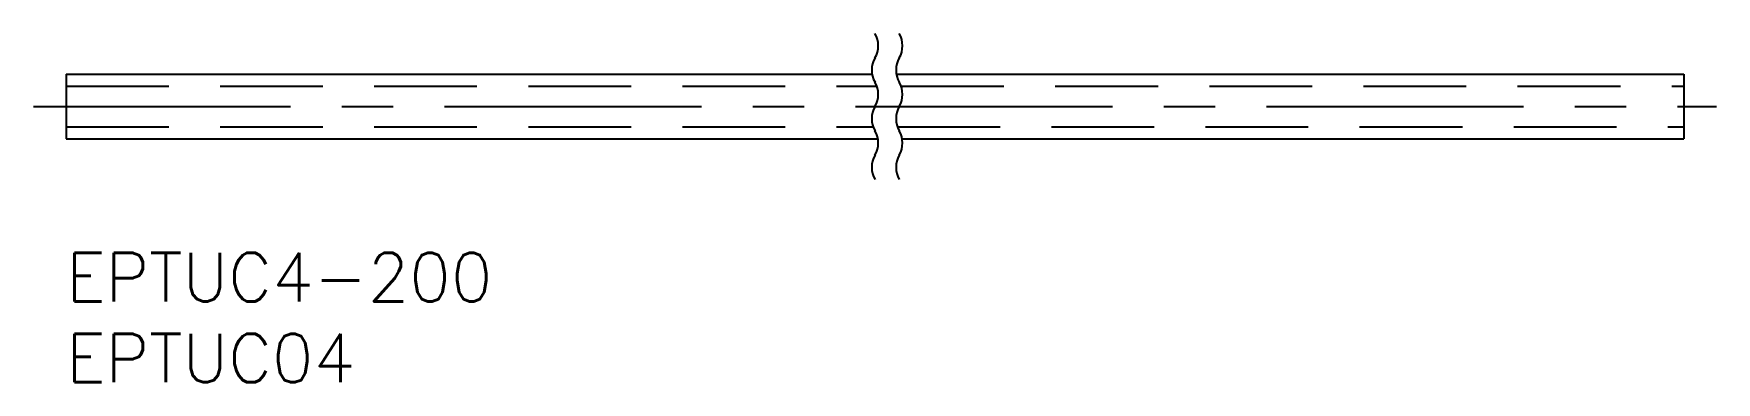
# Model space of a CAD drawing. Extents: x -2 to 102, y -8 to 14.
import ezdxf
from ezdxf.enums import TextEntityAlignment as Align

# ---------------------------------------------------------------- set-up
doc = ezdxf.new("R2010")
doc.units = 0
doc.header["$LTSCALE"] = 0.5
doc.linetypes.add('CENTER', pattern=[50.8, 31.75, -6.35, 6.35, -6.35])
doc.linetypes.add('DASHED', pattern=[19.05, 12.7, -6.35])
doc.layers.get('0').update_dxf_attribs({"linetype": 'CONTINUOUS'})
doc.layers.add('CENTER', color=1, linetype='CENTER')
doc.styles.get("Standard").update_dxf_attribs({"font": 'txt.shx', "height": 3, "bigfont": 'bigfont.shx'})

msp = doc.modelspace()

# ---------------------------------------------------------------- linework, layer by layer
at = {"color": 7, "linetype": 'CONTINUOUS'}
for p, q in [((0, 11.03), (0, 7.03)), ((0, 11.03), (49.82, 11.03)), ((51.32, 11.03), (100, 11.03)), ((100, 11.03), (100, 7.03)), ((0, 7.03), (50.18, 7.03)), ((51.68, 7.03), (100, 7.03))]:
    msp.add_line(p, q, dxfattribs=at)
at = {"color": 3, "linetype": 'DASHED'}
for p, q in [((0, 10.28), (50.12, 10.28)), ((51.62, 10.28), (100, 10.28)), ((0, 7.78), (49.88, 7.78)), ((51.38, 7.78), (100, 7.78))]:
    msp.add_line(p, q, dxfattribs=at)
at = {"color": 3, "linetype": 'CONTINUOUS'}
for centre, start, end in [((48.7, 12.78), 330, 30), ((50.2, 12.78), 330, 30), ((51.3, 11.28), 150, 210), ((52.8, 11.28), 150, 210), ((48.7, 9.78), 330, 30), ((50.2, 9.78), 330, 30), ((51.3, 8.28), 150, 210), ((52.8, 8.28), 150, 210), ((48.7, 6.78), 330, 30), ((50.2, 6.78), 330, 30), ((51.3, 5.28), 150, 210), ((52.8, 5.28), 150, 210)]:
    msp.add_arc(centre, 1.5, start, end, dxfattribs=at)
at = {"layer": 'CENTER', "color": 1, "linetype": 'CENTER'}
msp.add_line((-2, 9.03), (102, 9.03), dxfattribs=at)

# ---------------------------------------------------------------- texts
at = {"color": 7, "linetype": 'CONTINUOUS'}
for s, p in [('EPTUC4-200', (0, 0)), ('EPTUC04', (0, -5))]:
    msp.add_text(s, height=3, dxfattribs=at).set_placement(p, align=Align.TOP_LEFT)

doc.saveas('drawing.dxf')
